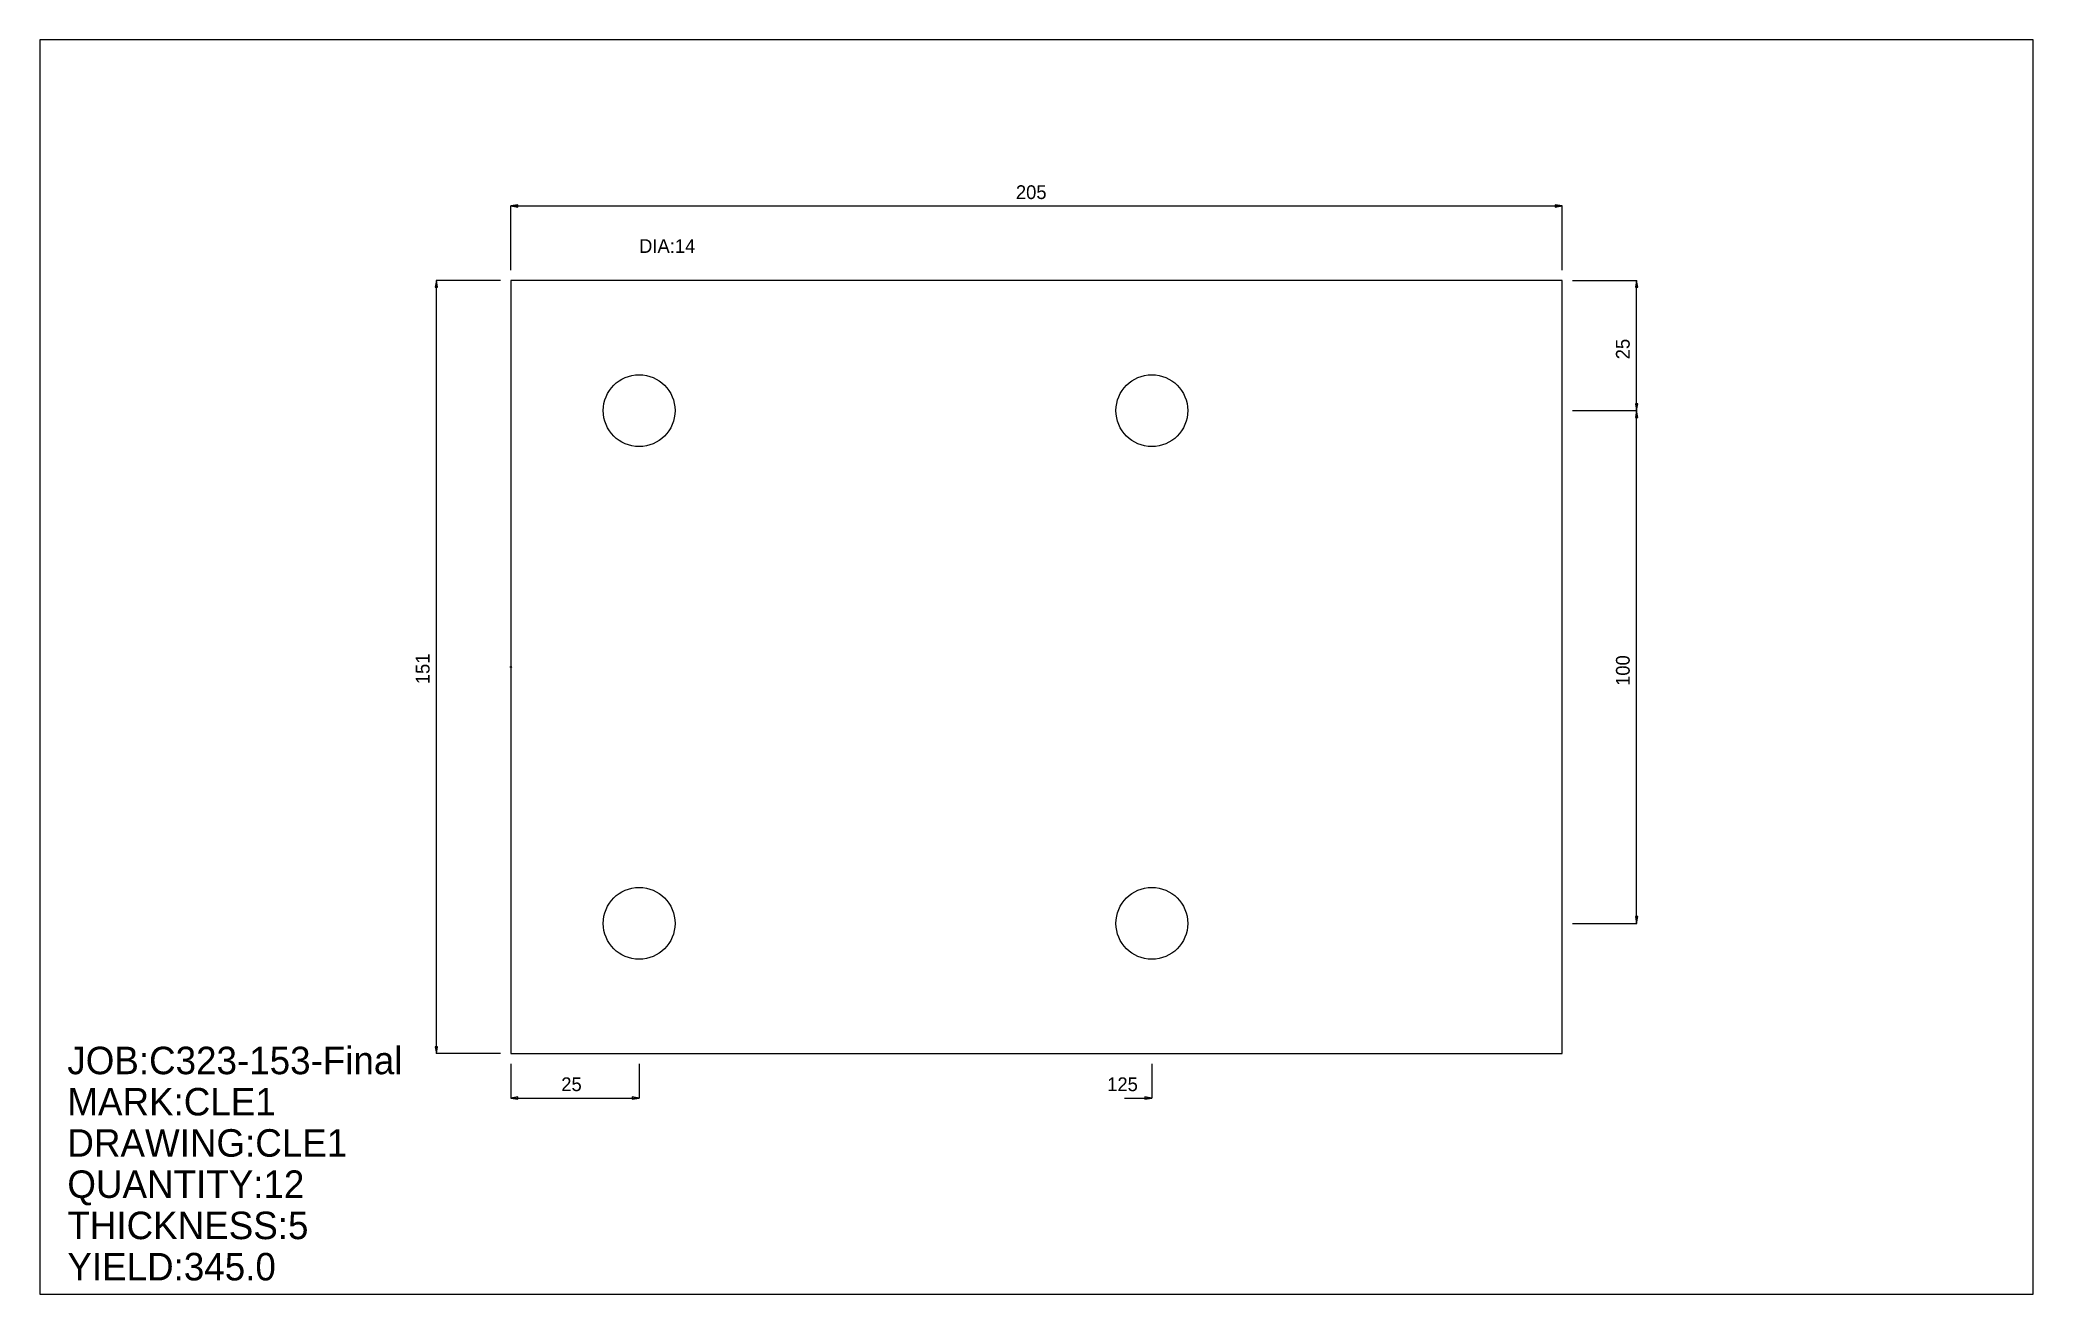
# Model space of a CAD drawing. Extents: x 0 to 389, y 0 to 245.
import ezdxf

# ---------------------------------------------------------------- set-up
doc = ezdxf.new("R2010")
doc.units = 0
doc.header["$LTSCALE"] = 0.125
for name, color, linetype in [('2', 7, 'CONTINUOUS'), ('3', 1, 'CONTINUOUS'), ('4', 1, 'CONTINUOUS'), ('5', 7, 'CONTINUOUS'), ('6', 4, 'CONTINUOUS')]:
    doc.layers.add(name, color=color, linetype=linetype)

# ---------------------------------------------------------------- blocks, each defined once
blk = doc.blocks.new('ARROW')
at = {"layer": '2', "linetype": 'CONTINUOUS'}
for p, q in [((0, 0), (-1, 0.166667)), ((-1, 0.166667), (-1, -0.166667)), ((-1, -0.166667), (0, 0))]:
    blk.add_line(p, q, dxfattribs=at)
blk = doc.blocks.new('PLATE')
at = {"layer": '3', "linetype": 'CONTINUOUS'}
for p, q in [((0, 0), (0, -150.8)), ((205, 0), (0, 0)), ((205, -150.8), (205, 0)), ((0, -150.8), (205, -150.8))]:
    blk.add_line(p, q, dxfattribs=at)
at = {"layer": '4', "linetype": 'CONTINUOUS'}
for centre in [(25, -25.400002), (125, -25.400002), (25, -125.4), (125, -125.4)]:
    blk.add_circle(centre, 7, dxfattribs=at)
at = {"layer": '5', "linetype": 'CONTINUOUS'}
for p, q in [((-0.1, -75.400002), (0.1, -75.400002)), ((0, -75.5), (0, -75.300003))]:
    blk.add_line(p, q, dxfattribs=at)
blk.add_circle((0, -75.400002), 0.1, dxfattribs=at)
at = {"layer": '6', "linetype": 'CONTINUOUS'}
for p, q in [((0, 2.010667), (0, 14.577334)), ((0, 14.527334), (205, 14.527334)), ((205, 2.010667), (205, 14.577334)), ((-2.010655, 0), (-14.577323, 0.000001)), ((-14.527334, -150.8), (-14.527323, 0.000001)), ((207.01067, 0), (219.57733, -0.000001)), ((219.52733, -25.400002), (219.52733, -0.000001)), ((207.01067, -25.400002), (219.57733, -25.400002)), ((207.01067, -25.400002), (219.57733, -25.400002)), ((219.52733, -125.4), (219.52733, -25.400002)), ((207.01067, -125.4), (219.57733, -125.4)), ((-2.010667, -150.8), (-14.577334, -150.8)), ((0, -152.81067), (0, -159.51289)), ((25, -152.81067), (25, -159.51289)), ((125, -152.81067), (125, -159.51289)), ((0, -159.46289), (25, -159.46289)), ((119.63822, -159.46289), (125, -159.46289))]:
    blk.add_line(p, q, dxfattribs=at)
at = {"layer": '6', "xscale": 1.340444, "yscale": 1.340444, "zscale": 1.340444}
for p, rotation in [((0, 14.527334), 180), ((-14.527323, 0.000001), 90), ((219.52733, -0.000001), 90), ((219.52733, -25.400002), 270), ((219.52733, -25.400002), 90), ((219.52733, -125.4), 270), ((-14.527334, -150.8), 270), ((0, -159.46289), 180)]:
    blk.add_blockref('ARROW', p, dxfattribs=dict(at, rotation=rotation))
for p in [(205, 14.527334), (25, -159.46289), (125, -159.46289)]:
    blk.add_blockref('ARROW', p, dxfattribs=at)
at = {"layer": '5'}
blk.add_text('ZERO', height=0.015, dxfattribs=at).set_placement((0, -75.400002))
at = {"layer": '6'}
for s, p in [('205', (98.478668, 15.867779)), ('DIA:14', (25, 5.361778)), ('25', (9.819111, -158.12245)), ('125', (116.28711, -158.12245))]:
    blk.add_text(s, height=2.681, dxfattribs=at).set_placement(p)
for s, p in [('25', (218.18689, -15.38089)), ('151', (-15.867773, -78.751114)), ('100', (218.18689, -79.08622))]:
    blk.add_text(s, height=2.681, rotation=90, dxfattribs=at).set_placement(p)

msp = doc.modelspace()

# ---------------------------------------------------------------- linework, layer by layer
at = {"layer": '5', "linetype": 'CONTINUOUS'}
for p, q in [((388.72894, 244.63112), (0, 244.63112)), ((0, 244.63112), (0, 0)), ((388.72894, 0), (388.72894, 244.63112)), ((0, 0), (388.72894, 0))]:
    msp.add_line(p, q, dxfattribs=at)

# ---------------------------------------------------------------- block references
at = {"layer": '2'}
msp.add_blockref('PLATE', (91.864471, 197.71556), dxfattribs=at)

# ---------------------------------------------------------------- texts
at = {"layer": '5'}
for s, p in [('JOB:C323-153-Final', (5.361778, 42.894222)), ('MARK:CLE1', (5.361778, 34.851555)), ('DRAWING:CLE1', (5.361778, 26.808889)), ('QUANTITY:12', (5.361778, 18.766222)), ('THICKNESS:5', (5.361778, 10.723556)), ('YIELD:345.0', (5.361778, 2.680889))]:
    msp.add_text(s, height=5.362, dxfattribs=at).set_placement(p)

doc.saveas('drawing.dxf')
